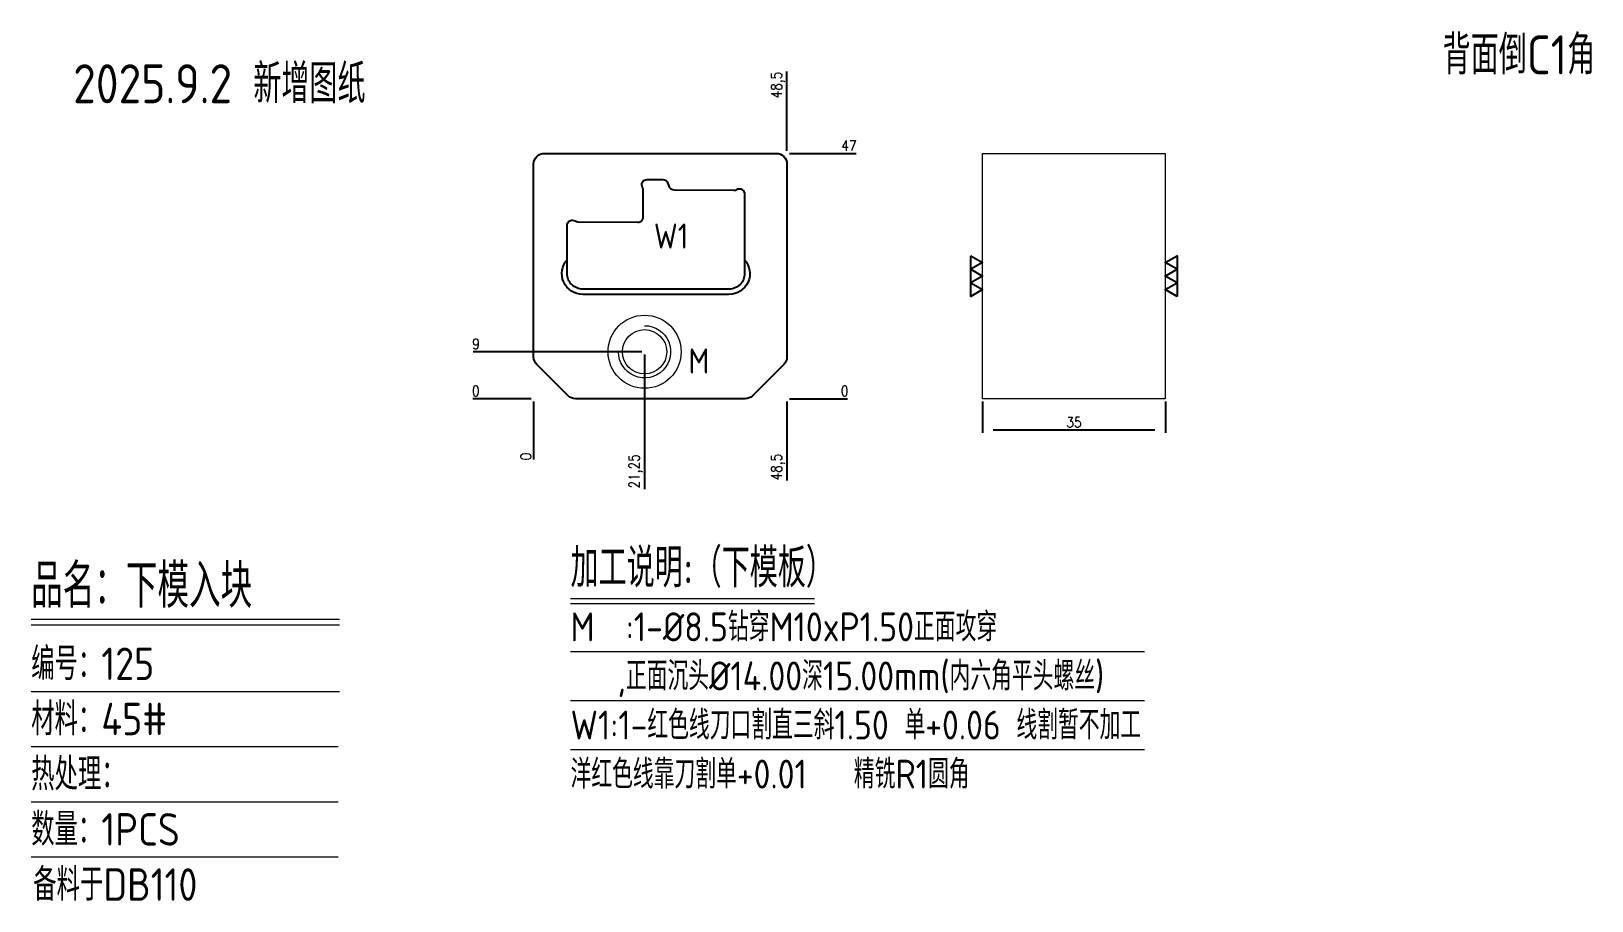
# Model space of a CAD drawing. Header units: millimetres. Extents: x 99449 to 99747, y 1592 to 1758.
import ezdxf
from ezdxf.enums import TextEntityAlignment as Align

# ---------------------------------------------------------------- set-up
doc = ezdxf.new("R2010")
doc.units = ezdxf.units.MM
for name, color, linetype in [('DIE_P', 2, 'Continuous'), ('DIM', 4, 'Continuous'), ('PH', 255, 'Continuous'), ('TEXT', 4, 'Continuous')]:
    doc.layers.add(name, color=color, linetype=linetype)
doc.styles.add('gbenor', font='gbenor.shx', dxfattribs={"bigfont": 'gbcbig.shx'})
doc.styles.get("Standard").update_dxf_attribs({"font": 'txt.shx', "width": 0.85, "bigfont": 'ctxt.shx'})
doc.dimstyles.new('T-2-WX', dxfattribs={"dimtxt": 2, "dimasz": 2, "dimexe": 0.5, "dimexo": 0.5, "dimgap": 0.5, "dimtad": 1, "dimtxsty": 'Standard', "dimblk": 'OPEN30', "dimcen": 0, "dimazin": 3, "dimtfac": 1, "dimtmove": 0, "dimatfit": 3, "dimldrblk": 'OPEN30', "dimlwd": -1, "dimlwe": -1})

# ---------------------------------------------------------------- blocks, each defined once
blk = doc.blocks.new('*D7579')
at = {"layer": 'Defpoints', "color": 0}
for p in [(99544.8, 1687.8), (99593.3, 1687.8), (99603.3, 1687.8)]:
    blk.add_point(p, dxfattribs=at)
at = {"layer": 'DIM', "color": 0}
blk.add_line((99593.8, 1687.8), (99604.93, 1687.8), dxfattribs=at)
at = {"layer": 'DIM', "color": 0, "lineweight": 5, "insert": (99604.36, 1689.3), "char_height": 2, "attachment_point": 5}
blk.add_mtext('0', dxfattribs=at)
blk = doc.blocks.new('_Open30')
blk = doc.blocks.new('*D7580')
at = {"layer": 'Defpoints', "color": 0}
for p in [(99593.3, 1734.8), (99603.3, 1734.8), (99544.8, 1687.8)]:
    blk.add_point(p, dxfattribs=at)
at = {"layer": 'DIM', "color": 0}
for p, q in [((99593.8, 1734.8), (99597.3, 1734.8)), ((99597.3, 1734.8), (99599.3, 1734.8)), ((99599.3, 1734.8), (99606.55, 1734.8))]:
    blk.add_line(p, q, dxfattribs=at)
at = {"layer": 'DIM', "color": 0, "insert": (99605.17, 1736.3), "char_height": 2, "attachment_point": 5}
blk.add_mtext('47', dxfattribs=at)
blk = doc.blocks.new('*D7581')
at = {"layer": 'Defpoints', "color": 0}
for p in [(99534.8, 1687.8), (99544.8, 1687.8), (99544.8, 1687.8)]:
    blk.add_point(p, dxfattribs=at)
at = {"layer": 'DIM', "color": 0}
blk.add_line((99544.3, 1687.8), (99533.16, 1687.8), dxfattribs=at)
at = {"layer": 'DIM', "color": 0, "lineweight": 5, "insert": (99533.73, 1689.3), "char_height": 2, "attachment_point": 5}
blk.add_mtext('0', dxfattribs=at)
blk = doc.blocks.new('*D7582')
at = {"layer": 'Defpoints', "color": 0}
for p in [(99534.8, 1696.8), (99566.05, 1696.8), (99544.8, 1687.8)]:
    blk.add_point(p, dxfattribs=at)
at = {"layer": 'DIM', "color": 0}
for p, q in [((99538.8, 1696.8), (99533.25, 1696.8)), ((99542.8, 1696.8), (99538.8, 1696.8)), ((99565.55, 1696.8), (99542.8, 1696.8))]:
    blk.add_line(p, q, dxfattribs=at)
at = {"layer": 'DIM', "color": 0, "lineweight": 5, "insert": (99533.77, 1698.3), "char_height": 2, "attachment_point": 5}
blk.add_mtext('9', dxfattribs=at)
blk = doc.blocks.new('*D7583')
at = {"layer": 'Defpoints', "color": 0}
for p in [(99544.8, 1687.8), (99593.3, 1687.8), (99593.3, 1677.8)]:
    blk.add_point(p, dxfattribs=at)
at = {"layer": 'DIM', "color": 0}
for p, q in [((99593.3, 1687.3), (99593.3, 1683.8)), ((99593.3, 1683.8), (99593.3, 1681.8)), ((99593.3, 1681.8), (99593.3, 1672.12))]:
    blk.add_line(p, q, dxfattribs=at)
at = {"layer": 'DIM', "color": 0, "lineweight": 5, "insert": (99591.61, 1674.71), "char_height": 2, "attachment_point": 5, "rotation": 90}
blk.add_mtext('48,5', dxfattribs=at)
blk = doc.blocks.new('*D7584')
at = {"layer": 'Defpoints', "color": 0}
for p in [(99566.05, 1696.8), (99544.8, 1687.8), (99566.05, 1677.8)]:
    blk.add_point(p, dxfattribs=at)
at = {"layer": 'DIM', "color": 0}
for p, q in [((99566.05, 1696.3), (99566.05, 1685.8)), ((99566.05, 1685.8), (99566.05, 1681.8)), ((99566.05, 1681.8), (99566.05, 1670.5))]:
    blk.add_line(p, q, dxfattribs=at)
at = {"layer": 'DIM', "color": 0, "lineweight": 5, "insert": (99564.36, 1673.9), "char_height": 2, "attachment_point": 5, "rotation": 90}
blk.add_mtext('21,25', dxfattribs=at)
blk = doc.blocks.new('*D7585')
at = {"layer": 'Defpoints', "color": 0}
for p in [(99544.8, 1687.8), (99544.8, 1687.8), (99544.8, 1677.8)]:
    blk.add_point(p, dxfattribs=at)
at = {"layer": 'DIM', "color": 0}
blk.add_line((99544.8, 1687.3), (99544.8, 1676.17), dxfattribs=at)
at = {"layer": 'DIM', "color": 0, "lineweight": 5, "insert": (99543.3, 1676.74), "char_height": 2, "attachment_point": 5, "rotation": 90}
blk.add_mtext('0', dxfattribs=at)
blk = doc.blocks.new('*D7586')
at = {"layer": 'Defpoints', "color": 0}
for p in [(99593.3, 1744.8), (99593.3, 1734.8), (99544.8, 1687.8)]:
    blk.add_point(p, dxfattribs=at)
at = {"layer": 'DIM', "color": 0}
for p, q in [((99593.3, 1740.8), (99593.3, 1750.48)), ((99593.3, 1738.8), (99593.3, 1740.8)), ((99593.3, 1735.3), (99593.3, 1738.8))]:
    blk.add_line(p, q, dxfattribs=at)
at = {"layer": 'DIM', "color": 0, "insert": (99591.61, 1747.89), "char_height": 2, "attachment_point": 5, "rotation": 90}
blk.add_mtext('48,5', dxfattribs=at)
blk = doc.blocks.new('*D7587')
at = {"layer": 'Defpoints', "color": 0}
for p in [(99630.77, 1687.8), (99665.77, 1687.8), (99630.77, 1681.8)]:
    blk.add_point(p, dxfattribs=at)
at = {"layer": 'DIM', "color": 0}
for p, q in [((99630.77, 1687.3), (99630.77, 1681.3)), ((99665.77, 1687.3), (99665.77, 1681.3)), ((99663.77, 1681.8), (99632.77, 1681.8))]:
    blk.add_line(p, q, dxfattribs=at)
at = {"layer": 'DIM', "color": 0, "lineweight": 5, "insert": (99648.27, 1683.3), "char_height": 2, "attachment_point": 5}
blk.add_mtext('35', dxfattribs=at)

msp = doc.modelspace()

# ---------------------------------------------------------------- linework, layer by layer
at = {"layer": 'DIE_P', "linetype": 'Continuous'}
msp.add_lwpolyline([(99585.298, 1687.803), (99552.798, 1687.803, -0.1989124), (99551.384, 1688.389), (99545.384, 1694.389, -0.1989124), (99544.798, 1695.803), (99544.798, 1732.803, -0.4142136), (99546.798, 1734.803), (99591.298, 1734.803, -0.4142136), (99593.298, 1732.803), (99593.298, 1695.803, -0.1989124), (99592.712, 1694.389), (99586.712, 1688.389, -0.1989124)], format="xyb", close=True, dxfattribs=at)
at = {"layer": 'DIE_P', "linetype": 'Continuous', "lineweight": 18, "ltscale": 10}
msp.add_lwpolyline([(99630.767, 1734.803), (99665.767, 1734.803), (99665.767, 1687.803), (99630.767, 1687.803)], close=True, dxfattribs=at)
at = {"layer": 'DIE_P', "color": 1, "linetype": 'Continuous'}
msp.add_lwpolyline([(99551.208, 1714.449), (99551.208, 1721.01, -0.5901487), (99552.741, 1721.856, 0.1395991), (99553.266, 1721.702), (99564.768, 1721.622, 0.4143318), (99565.775, 1722.616), (99565.808, 1727.754, 0.1395991), (99565.662, 1728.282, -0.5855949), (99566.515, 1729.803), (99569.554, 1729.803, -0.3417167), (99570.522, 1729.054), (99570.607, 1728.726, 0.3394434), (99571.759, 1727.827), (99583.16, 1727.734, 0.1395991), (99583.688, 1727.88, -0.5850641), (99585.208, 1727.026), (99585.208, 1714.449)], format="xyb", dxfattribs=at)
at = {"layer": 'DIE_P', "color": 3, "linetype": 'Continuous'}
msp.add_lwpolyline([(99585.208, 1714.449, -0.6457513), (99582.208, 1707.803), (99554.208, 1707.803, -0.6457513), (99551.208, 1714.449)], format="xyb", dxfattribs=at)
at = {"layer": 'DIE_P', "color": 6, "linetype": 'Continuous'}
msp.add_lwpolyline([(99585.208, 1714.449), (99585.208, 1711.803, -0.4142136), (99582.208, 1708.803), (99554.208, 1708.803, -0.4142136), (99551.208, 1711.803), (99551.208, 1714.449)], format="xyb", dxfattribs=at)
at = {"layer": 'DIE_P', "lineweight": 5}
msp.add_lwpolyline([(99566.048, 1701.803, -2.4142136), (99561.048, 1696.803)], format="xyb", dxfattribs=at)
at = {"layer": 'DIE_P', "linetype": 'Continuous', "lineweight": 5, "ltscale": 10}
msp.add_circle((99566.048, 1696.803), 7, dxfattribs=at)
at = {"layer": 'DIE_P', "lineweight": 5}
msp.add_circle((99566.048, 1696.803), 4.25, dxfattribs=at)
at = {"layer": 'DIM', "color": 4, "linetype": 'Continuous', "lineweight": 5}
for p, q in [((99448.592, 1645.589), (99507.641, 1645.589)), ((99448.592, 1644.5), (99507.641, 1644.5)), ((99448.592, 1631.752), (99507.641, 1631.752)), ((99448.592, 1621.18), (99507.384, 1621.18)), ((99448.592, 1610.609), (99507.384, 1610.609)), ((99448.592, 1600.037), (99507.384, 1600.037))]:
    msp.add_line(p, q, dxfattribs=at)
at = {"layer": 'TEXT', "color": 3, "lineweight": 5}
for p, q in [((99551.869, 1649.559), (99598.583, 1649.559)), ((99551.869, 1648.591), (99598.583, 1648.591)), ((99551.869, 1639.412), (99661.804, 1639.412)), ((99551.869, 1630.012), (99661.804, 1630.012)), ((99551.869, 1620.612), (99661.804, 1620.612))]:
    msp.add_line(p, q, dxfattribs=at)
at = {"layer": 'TEXT'}
for points in [[(99628.517, 1715.2), (99630.767, 1713.901), (99628.517, 1712.602), (99630.767, 1711.303), (99628.517, 1710.004), (99630.767, 1708.705), (99628.517, 1707.406), (99628.517, 1715.2)], [(99668.017, 1707.406), (99665.767, 1708.705), (99668.017, 1710.004), (99665.767, 1711.303), (99668.017, 1712.602), (99665.767, 1713.901), (99668.017, 1715.2), (99668.017, 1707.406)]]:
    msp.add_lwpolyline(points, close=True, dxfattribs=at)

# ---------------------------------------------------------------- texts
at = {"layer": 'DIM', "color": 3, "linetype": 'Continuous', "lineweight": 5, "style": 'gbenor'}
for s, height, p in [('品名：下模入块', 8.3952, (99448.592, 1647.765)), ('编号：125', 6.2186, (99448.592, 1633.929)), ('材料：45#', 6.2186, (99448.592, 1623.357)), ('热处理： ', 6.2186, (99448.592, 1612.785)), ('数量：1PCS', 6.2186, (99448.592, 1602.213)), ('备料于DB110', 6.2186, (99448.97, 1591.642))]:
    msp.add_text(s, height=height, dxfattribs=at).set_placement(p)
at = {"layer": 'PH', "color": 6, "linetype": 'Continuous', "style": 'gbenor'}
msp.add_text('2025.9.2 新增图纸', height=7.46496, dxfattribs=at).set_placement((99484.617, 1748.54), align=Align.MIDDLE)
at = {"layer": 'TEXT', "color": 4, "lineweight": 18, "style": 'gbenor'}
msp.add_text('背面倒C1角', height=7.4609, dxfattribs=at).set_placement((99718.871, 1749.944))
at = {"layer": 'TEXT', "color": 4, "style": 'gbenor'}
msp.add_text('W1', height=4.8, dxfattribs=at).set_placement((99571.133, 1718.972), align=Align.MIDDLE_CENTER)
at = {"layer": 'TEXT', "color": 4, "lineweight": 5, "style": 'gbenor'}
msp.add_text('M', height=4.8, dxfattribs=at).set_placement((99576.46, 1695.048), align=Align.MIDDLE_CENTER)
for s, height, p in [('加工说明:（下模板）', 7.465, (99551.869, 1651.688)), ('M  :1-%%C8.5钻穿M10xP1.50正面攻穿', 5.5296, (99551.869, 1641.348)), ('   ,正面沉头%%C14.00深15.00mm(内六角平头螺丝)', 5.5296, (99551.869, 1631.947))]:
    msp.add_text(s, height=height, dxfattribs=at).set_placement(p)
at = {"layer": 'TEXT', "color": 1, "lineweight": 5, "style": 'gbenor'}
msp.add_text('W1:1-红色线刀口割直三斜1.50 单+0.06 线割暂不加工', height=5.5296, dxfattribs=at).set_placement((99551.869, 1622.547))
at = {"layer": 'TEXT', "color": 6, "lineweight": 5, "style": 'gbenor'}
msp.add_text('洋红色线靠刀割单+0.01   精铣R1圆角', height=5.5296, dxfattribs=at).set_placement((99551.869, 1613.147))

# ---------------------------------------------------------------- dimensions: what is measured, and where the dimension line sits
at = {"layer": 'DIM', "color": 4}
for offset, dtype, picture, middle in [((0, 10), 1, '*D7586', (99591.608, 1747.894)), ((10, 0), 0, '*D7580', (99605.174, 1736.303))]:
    dim = msp.add_ordinate_dim(feature_location=(99593.298, 1734.803), offset=offset, dtype=dtype, origin=(99544.798, 1687.803), dimstyle='T-2-WX', dxfattribs=at)
    dim.commit()
    dim.dimension.update_dxf_attribs({"geometry": picture, "text_midpoint": middle})
at = {"layer": 'DIM', "color": 4, "lineweight": 5}
for feature_location, offset, dtype, origin, picture, middle in [((99566.048, 1696.803), (-31.25, 0), 0, (99544.798, 1687.803), '*D7582', (99533.772, 1698.303)), ((99566.048, 1696.803), (0, -19), 1, (99544.798, 1687.803), '*D7584', (99564.358, 1673.903)), ((99544.797980418, 1687.803336347), (-10, 0), 0, (99544.797980418, 1687.803336347), '*D7581', (99533.731313752, 1689.303336347)), ((99593.297980438, 1687.803336347), (10, 0), 0, (99544.797980418, 1687.803336347), '*D7579', (99604.364647105, 1689.303336347)), ((99544.797980418, 1687.803336347), (0, -10), 1, (99544.797980418, 1687.803336347), '*D7585', (99543.297980418, 1676.736669681)), ((99593.298, 1687.803), (0, -10), 1, (99544.798, 1687.803), '*D7583', (99591.608, 1674.713))]:
    dim = msp.add_ordinate_dim(feature_location=feature_location, offset=offset, dtype=dtype, origin=origin, dimstyle='T-2-WX', dxfattribs=at)
    dim.commit()
    dim.dimension.update_dxf_attribs({"geometry": picture, "text_midpoint": middle})
at = {"layer": 'DIM', "lineweight": 5}
dim = msp.add_linear_dim(base=(99630.767, 1681.803), p1=(99665.767, 1687.803), p2=(99630.767, 1687.803), dimstyle='T-2-WX', dxfattribs=at)
dim.commit()
dim.dimension.update_dxf_attribs({"geometry": '*D7587', "text_midpoint": (99648.267, 1683.303)})

doc.saveas('drawing.dxf')
